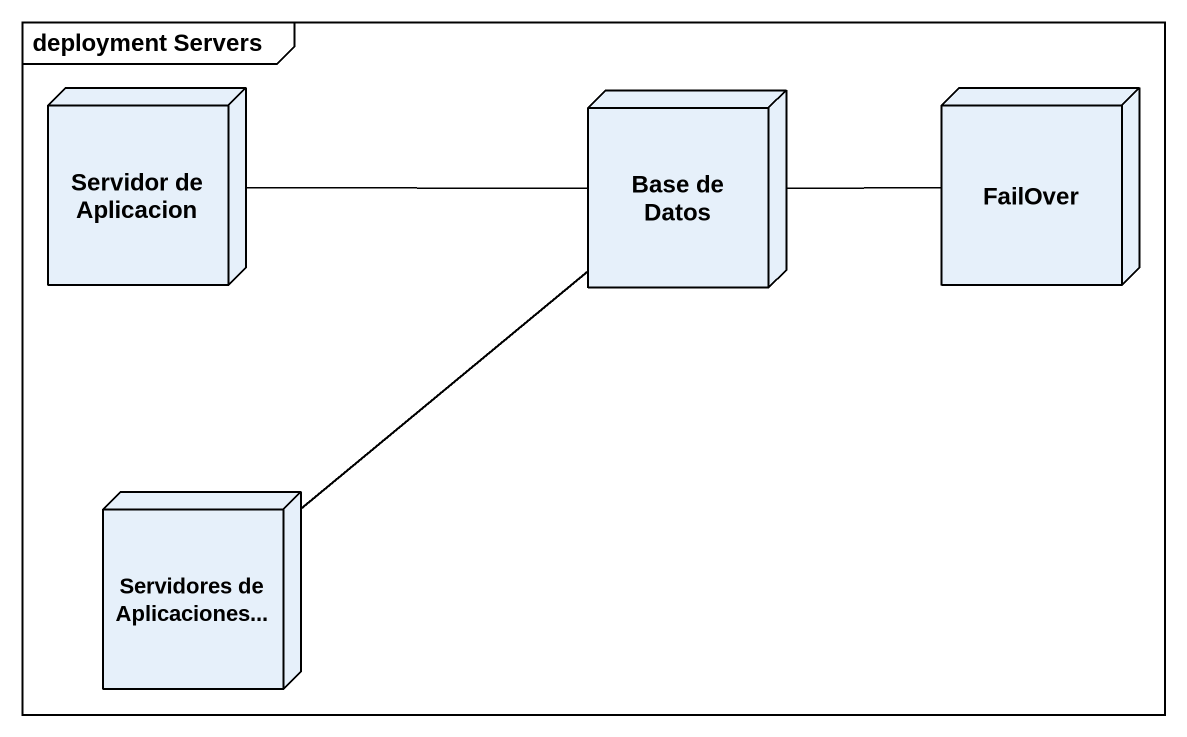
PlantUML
@startuml
mainframe deployment Servers
node "Servidor de Aplicacion" as Servidor_de_Aplicacion
node "Base de Datos" as Base_de_Datos
node FailOver
node "Servidores de Aplicaciones..." as Servidores_de_Aplicaciones
Servidor_de_Aplicacion -right- Base_de_Datos
Base_de_Datos -right- FailOver
Servidores_de_Aplicaciones -up- Base_de_Datos
@enduml
